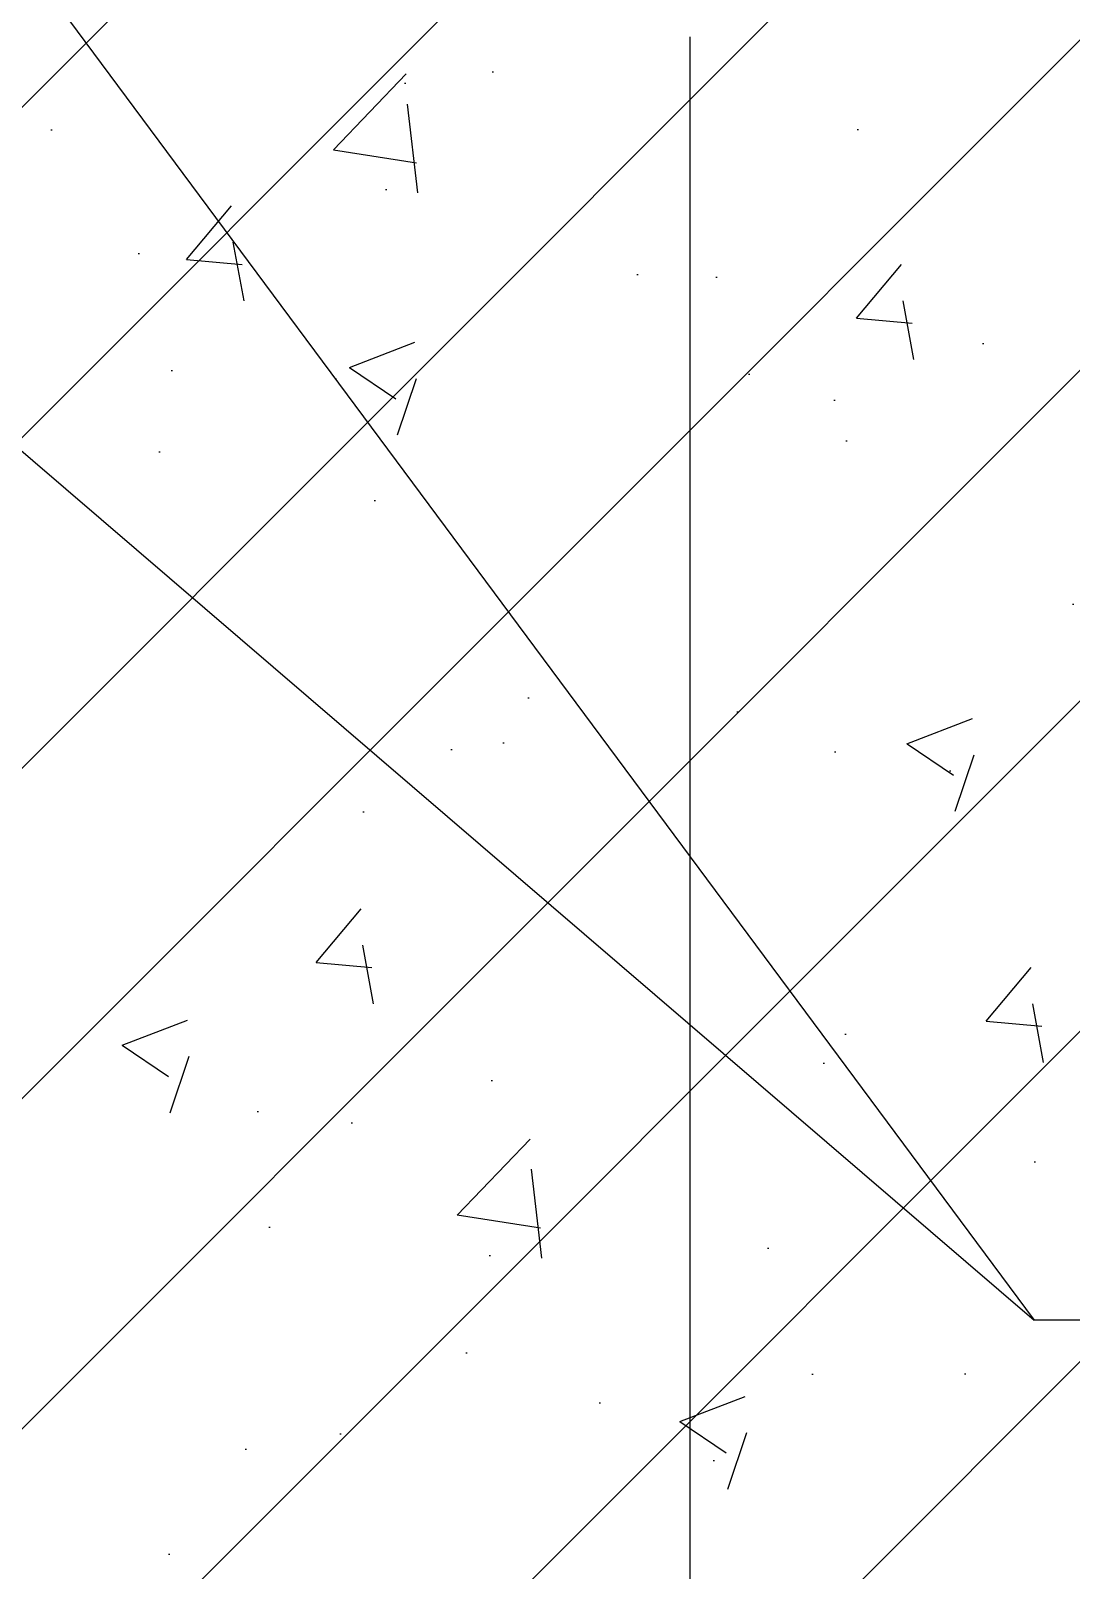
# Model space of a CAD drawing. Header units: millimetres. Extents: x 12351878 to 12381578, y 696206 to 738256.
# Drawn here: x 12376531 to 12377088, y 702358 to 703181 of the extents above; entities that cross this region are included whole.
import ezdxf

# ---------------------------------------------------------------- set-up
doc = ezdxf.new("R2010")
doc.units = ezdxf.units.MM
doc.header["$LTSCALE"] = 1000
doc.linetypes.add('DOTE', pattern=[2.4200000000000004, 2, -0.2, 0.02, -0.2])
for name, color, linetype in [('A-WALL-PATT', 8, 'Continuous'), ('DIM_LEAD', 3, 'Continuous'), ('DOTE', 16, 'DOTE'), ('SYMBOL', 7, 'Continuous')]:
    doc.layers.add(name, color=color, linetype=linetype)

# ---------------------------------------------------------------- blocks, each defined once
blk = doc.blocks.new('gyqs04')
at = {"layer": 'A-WALL-PATT'}
h = blk.add_hatch(dxfattribs=at)
h.set_pattern_fill('钢筋混凝土', color=256, scale=50, style=0)
h.set_pattern_definition([(45, (-12372697.50000522, -705372.9283430666), (-88.38834764831843, 88.38834764831844), []), (49.99999999999999, (-12372697.50000522, -705372.9283430666), (358.6300913003767, -31.37606749129755), [37.5, -412.5]), (355, (-12372697.50000522, -705372.9283430666), (-69.3756668065, 376.0960668500059), [30, -330]), (100.4514, (-12372667.61416522, -705375.5430130666), (289.2546908570108, 344.7197710304768), [31.870095, -350.571056]), (46.18420000000002, (-12372697.50000522, -705272.9283430666), (533.6205243128222, -82.75950716450905), [56.24999999999996, -618.7499999999993]), (96.6356, (-12372653.03163272, -705279.8249965666), (467.3313527743517, 487.0589354502209), [47.805144, -525.8565]), (351.1842, (-12372697.50000522, -705272.9283430666), (467.3309725668136, 487.0593004626623), [45, -495]), (21, (-12372647.50000522, -705297.9283430666), (298.4535260592309, -201.3094453326694), [37.5, -412.5]), (326.0000000000001, (-12372647.50000522, -705297.9283430666), (121.6576659607909, 362.5750225234265), [30, -330]), (71.4514, (-12372622.62888872, -705314.7041460666), (420.111314290745, 161.2652483549762), [31.870095, -350.571056]), (37.50000000000001, (-12372697.50000522, -705372.9283430666), (6.079927658645334, 166.4469269156558), [0, -326, 0, -335, 0, -331.25]), (7.499999999999999, (-12372697.50000522, -705372.9283430666), (131.5347687210743, 197.2058559411801), [0, -191, 0, -318.5, 0, -126.25]), (327.5, (-12372809.00000522, -705372.9283430666), (266.9112180862045, -11.27743586718988), [0, -125, 0, -390, 0, -517.5]), (317.5, (-12372859.00000522, -705372.9283430666), (291.5930846711931, 50.05249116615887), [0, -162.5, 0, -259, 0, -367.5])])
h.paths.add_polyline_path([(3736.999956374988, 610.5716569334036), (5336.999957043678, 610.5716569334036), (5337.000006349757, 2560.571656933404), (6790.499994784594, 2560.571656933404), (6790.499994782731, 2710.571656933404), (5337.000006349757, 2710.571656933404), (5337.000006349757, 4704.744854418328), (3736.999970069155, 4711.220059310202), (3737.000002952293, 2560.57165614143), (3486.999994784594, 2560.571656933404), (3486.999994784594, 2310.571656933404), (3736.999997286126, 2310.571651269216)])

msp = doc.modelspace()

# ---------------------------------------------------------------- linework, layer by layer
at = {"layer": 'DIM_LEAD'}
for p in [(12376130.5, 703754.5), (12376309, 703143), (12377893.5, 702491.5)]:
    msp.add_line(p, (12377068.5, 702491.5), dxfattribs=at)
at = {"layer": 'DOTE'}
msp.add_line((12376884.49991159, 701177.9994474779, 1.094531943848796e-08), (12376884.49991159, 737219.9994474776, 1.094531943848796e-08), dxfattribs=at)

# ---------------------------------------------------------------- block references
at = {"layer": 'SYMBOL'}
msp.add_blockref('gyqs04', (12372697.50000522, 701172.9283430666), dxfattribs=at)

doc.saveas('drawing.dxf')
